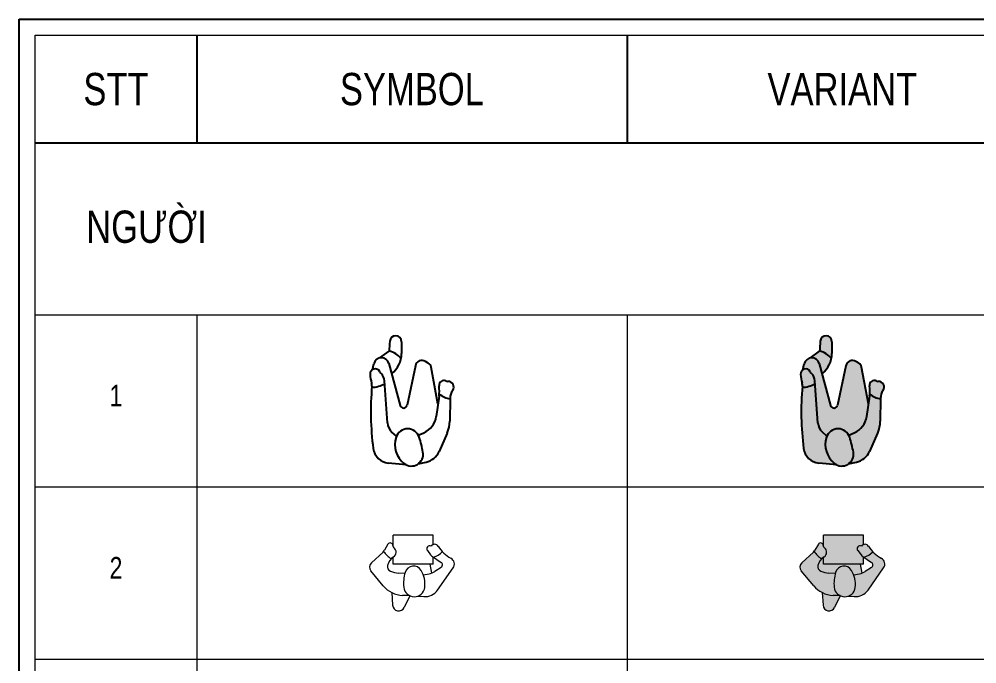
# Model space of a CAD drawing. Header units: millimetres. Extents: x 21129 to 2803301, y -510327 to 166837.
# Drawn here: x 238448 to 247348, y -180436 to -174441 of the extents above; entities that cross this region are included whole.
import ezdxf
from ezdxf.enums import TextEntityAlignment as Align

# ---------------------------------------------------------------- set-up
doc = ezdxf.new("R2010")
doc.units = ezdxf.units.MM
for name, color, linetype, lineweight, transparency in [('....03_TNT_A_THIN', 251, 'Continuous', 13, 0.5), ('...10_TNT_LINE_HATCH', 250, 'Continuous', 0, 0.5), ('...8_TNT_LINE_FUNITURE', 27, 'Continuous', 0, 0.5)]:
    doc.layers.add(name, color=color, linetype=linetype, lineweight=lineweight, transparency=transparency)
doc.layers.add('....10_TNT_A_COTE', color=14, linetype='Continuous')
doc.layers.add('....20_TNT_N_TEXT', color=9, linetype='Continuous')
doc.layers.add('....12_TNT_F_FURNITURE', color=27, linetype='Continuous', transparency=0.5)
doc.styles.add('.TNT_A_TXT_3_NOTE', font='uromans.shx', dxfattribs={"width": 0.8})

# ---------------------------------------------------------------- blocks, each defined once
blk = doc.blocks.new('*U334')
at = {"color": 27}
for p, q in [((-91.0286, 1156.134304), (-91.5174, 1047.425704)), ((-292.084, 1004.933904), (-206.3204, 1067.970904)), ((-362.648, 894.842104), (-348.413, 951.769104)), ((-209.3806, 953.201704), (-103.376, 563.570904)), ((37.8534, 933.004904), (-40.092, 565.364904)), ((156.8996, 957.879104), (130.7826, 973.520704)), ((247.2834, 578.242704), (182.78, 920.751104)), ((-221.325, 400.238904), (-250.0056, 793.353704)), ((256.9346, 648.564904), (231.14, 460.603104)), ((359.619, 628.947904), (357.1334, 416.912704)), ((-138.8452, 277.633304), (-180.4764, 315.822104)), ((64.4904, 287.999504), (115.9782, 309.896704)), ((333.3616, 306.737704), (258.687, 136.450704)), ((-46.3684, 10.309104), (-214.4428, 27.474304)), ((62.9642, 19.929104), (136.3856, 36.095904))]:
    blk.add_line(p, q, dxfattribs=at)
for centre, radius, start, end in [((3707.808, 880.412104), 3918.6186, 175.9039999998, 177.2566000012), ((-145.9848, 1156.381304), 54.958046, 359.7423500021, 175.9039999998), ((-278.7096, 934.341304), 71.84931, 15.2198000027, 165.9616999998), ((-243.438, 886.212704), 185.508544, 37.6400999997, 78.4576999988), ((-332.8832, 1048.512504), 241.370844, 308.1787399986, 359.7423500021), ((98.7844, 920.085504), 62.28404, 59.0845999984, 168.0294999971), ((-335.491, 855.467704), 47.831134, 27.2158999964, 183.4810000023), ((128.5492, 910.535704), 55.18175, 10.6656000013, 59.0845999984), ((0.1534, 875.882904), 384.098, 183.4810000023, 195.8264999969), ((-219.0188, 915.366504), 83.138952, 207.2160000007, 224.0770999978), ((-352.7706, 785.855304), 103.04034, 4.172819999, 44.0770999978), ((2278.1356, 506.716704), 2655.0732, 174.9332000029, 187.4183999992), ((-449.1266, 748.527104), 82.888052, 354.9331599992, 15.8264999969), ((-382.8786, 1014.637104), 283.7744, 273.1217669999, 298.3935599994), ((-120.9234, 700.414104), 381.39712, 352.1869700011, 6.9330000016), ((301.1294, 751.732904), 43.76424, 63.6512999996, 186.9330000016), ((338.2652, 826.711704), 39.906672, 243.6513999982, 271.5274980012), ((340.7378, 734.021704), 52.81757, 324.6796499999, 91.5274999996), ((390.3484, 832.603304), 209.264978, 231.199199998, 261.5451999997), ((491.1998, 627.406104), 131.58951, 144.6796000013, 179.3281999972), ((-71.9524, 572.119704), 32.566638, 195.2198000027, 348.0295400006), ((40.7706, 486.725304), 192.156146, 293.0410099998, 352.1869700011), ((-94.5568, 409.487104), 127.10373, 184.1728000022, 227.4697000006), ((74.568, 420.227704), 282.58568, 336.3214000005, 359.3281699997), ((71.5572, 199.721704), 224.637868, 162.5294999992, 231.6065999983), ((-34.645, 233.147304), 113.29812, 17.461999997, 162.5294999992), ((-1023.1858, -77.815296), 1149.59338, 10.3697999989, 17.461999997), ((-198.432, 184.259504), 157.60108, 187.4183999992, 264.1692000015), ((0, 109.418504), 109.418504, 231.6065999983, 10.3697999989), ((98.8494, 206.541504), 174.52955, 282.4180000001, 336.3214000005)]:
    blk.add_arc(centre, radius, start, end, dxfattribs=at)
blk = doc.blocks.new('*U335')
at = {"layer": '...10_TNT_LINE_HATCH'}
h = blk.add_hatch(color=253, dxfattribs=at)
h.dxf.hatch_style = 1
h.paths.add_polyline_path([(-206.3, 1068, -0.180009), (-96.5, 999.5, 0.051198), (-91.5, 1048.5), (-91, 1156.5, 0.963587), (-200.8, 1160.3, 0.005902)])
h = blk.add_hatch(color=253, dxfattribs=at)
h.dxf.hatch_style = 1
h.paths.add_polyline_path([(-221.3, 400.2, 0.191646), (-180.3, 315.7), (-138.8, 277.6, -0.624415), (64.5, 288), (116, 309.9, 0.265426), (231.3, 461.6), (247.3, 578.2), (182.8, 920.7, 0.214459), (156.9, 957.9), (130.5, 973.7, 0.513179), (37.9, 933), (-40.1, 565.4, -0.783918), (-103.3, 563.3), (-209.5, 953.5, 0.771714), (-348.5, 951.6), (-362.6, 894.8, -0.452472), (-293, 877.3, 0.073429), (-278.8, 857.6, -0.174466), (-250.1, 794)])
h = blk.add_hatch(color=253, dxfattribs=at)
h.dxf.hatch_style = 1
h.paths.add_polyline_path([(-183.7, 858.8, 0.176806), (-96.5, 999.5, 0.180011), (-206.3, 1068), (-292.1, 1004.9, -0.390168), (-209.5, 953.5)])
h = blk.add_hatch(color=253, dxfattribs=at)
h.dxf.hatch_style = 1
h.paths.add_polyline_path([(-293, 877.3, 0.81179), (-383.2, 852.6, 0.053424), (-369.6, 771.9, -0.093728), (-366.6, 741.2, 0.000938), (-367.4, 731.3, 0.110717), (-247.9, 765), (-250.1, 794, 0.174009), (-278.7, 857.5, -0.073983)])
h = blk.add_hatch(color=253, dxfattribs=at)
h.dxf.hatch_style = 1
h.paths.add_polyline_path([(-142.7, 267.2, -0.02465), (-138.8, 277.6), (-180.3, 315.7, -0.191646), (-221.3, 400.2), (-247.9, 765, -0.110717), (-367.4, 731.3, 0.05359), (-354.7, 163.9, 0.348696), (-214.1, 27.4), (-46.4, 10.3, -0.058199), (-68, 23.7, -0.310875)])
h = blk.add_hatch(color=253, dxfattribs=at)
h.dxf.hatch_style = 1
h.paths.add_polyline_path([(257.7, 746.5, -0.050568), (259.2, 669.5, 0.133188), (359.6, 625.6), (359.6, 628.9, -0.152807), (384, 703.7, 0.614801), (339.6, 786.8, -0.123765), (320.6, 791, 0.5966)])
h = blk.add_hatch(color=253, dxfattribs=at)
h.dxf.hatch_style = 1
h.paths.add_polyline_path([(357.1, 417.6), (359.6, 625.6, -0.133188), (259.2, 669.5, -0.013821), (256.9, 648.6), (256.9, 648.6), (231.3, 461.6, -0.265426), (116, 309.9), (116, 309.9), (64.5, 288, -0.051481), (73.6, 266.6, -0.030726), (107.5, 129.6, -0.293789), (63, 19.9), (136.4, 36.1, 0.239634), (258.7, 136.4), (333.7, 307.4, 0.100672)])
h = blk.add_hatch(color=253, dxfattribs=at)
h.dxf.hatch_style = 1
h.paths.add_polyline_path([(73.3, 267.7, 0.731729), (-142.7, 267.2, 0.310875), (-68, 23.7, 0.690609), (107.7, 128.7, 0.031183)])
at = {"color": 27}
for p, q in [((-91, 1156.1), (-91.5, 1047.4)), ((-292.1, 1004.9), (-206.3, 1068)), ((-362.6, 894.8), (-348.4, 951.8)), ((-209.4, 953.2), (-103.4, 563.6)), ((37.9, 933), (-40.1, 565.4)), ((156.9, 957.9), (130.8, 973.5)), ((247.3, 578.2), (182.8, 920.8)), ((-221.3, 400.2), (-250, 793.4)), ((256.9, 648.6), (231.1, 460.6)), ((359.6, 628.9), (357.1, 416.9)), ((-138.8, 277.6), (-180.5, 315.8)), ((64.5, 288), (116, 309.9)), ((333.4, 306.7), (258.7, 136.5)), ((-46.4, 10.3), (-214.4, 27.5)), ((63, 19.9), (136.4, 36.1))]:
    blk.add_line(p, q, dxfattribs=at)
for centre, radius, start, end in [((3707.8, 880.4), 3918.6, 175.904, 177.2566), ((-146, 1156.4), 55, 359.74235, 175.904), ((-278.7, 934.3), 71.8, 15.2198, 165.9617), ((-243.4, 886.2), 185.5, 37.6401, 78.4577), ((-332.9, 1048.5), 241.4, 308.17874, 359.74235), ((98.8, 920.1), 62.3, 59.0846, 168.0295), ((-335.5, 855.5), 47.8, 27.2159, 183.481), ((128.5, 910.5), 55.2, 10.6656, 59.0846), ((0.2, 875.9), 384.1, 183.481, 195.8265), ((-219, 915.4), 83.1, 207.216, 224.0771), ((-352.8, 785.9), 103, 4.17282, 44.0771), ((2278.1, 506.7), 2655.1, 174.9332, 187.4184), ((-449.1, 748.5), 82.9, 354.93316, 15.8265), ((-382.9, 1014.6), 283.8, 273.12177, 298.39356), ((-120.9, 700.4), 381.4, 352.18697, 6.933), ((301.1, 751.7), 43.8, 63.6513, 186.933), ((338.3, 826.7), 39.9, 243.6514, 271.5275), ((340.7, 734), 52.8, 324.67965, 91.5275), ((390.3, 832.6), 209.3, 231.1992, 261.5452), ((491.2, 627.4), 131.6, 144.6796, 179.3282), ((-72, 572.1), 32.6, 195.2198, 348.02954), ((40.8, 486.7), 192.2, 293.04101, 352.18697), ((-94.6, 409.5), 127.1, 184.1728, 227.4697), ((74.6, 420.2), 282.6, 336.3214, 359.32817), ((71.6, 199.7), 224.6, 162.5295, 231.6066), ((-34.6, 233.1), 113.3, 17.462, 162.5295), ((-1023.2, -77.8), 1149.6, 10.3698, 17.462), ((-198.4, 184.3), 157.6, 187.4184, 264.1692), ((0, 109.4), 109.4, 231.6066, 10.3698), ((98.8, 206.5), 174.5, 282.418, 336.3214)]:
    blk.add_arc(centre, radius, start, end, dxfattribs=at)
blk = doc.blocks.new('*U337')
at = {"layer": '...8_TNT_LINE_FUNITURE'}
for p, q in [((-196.3, 465.4), (-196.3, 573.5)), ((175.1, 573.5), (-196.3, 573.5)), ((175.1, 485), (175.1, 573.5)), ((-244.1, 487.7), (-275.9, 431.5)), ((-289.3, 414.6), (-398.4, 315.1)), ((-196.3, 303.9), (-196.3, 366.9)), ((122.2, 428.5), (152.8, 390.1)), ((170.1, 374.1), (250, 318.9)), ((175.1, 303.9), (175.1, 370.6)), ((175.1, 303.9), (-196.3, 303.9)), ((162.3, 220.4), (148.3, 303.9)), ((249.2, 271.9), (190.9, 234.7)), ((217.6, 62.2), (361.9, 267.5)), ((-287.5, 101.6), (-403.5, 241.4)), ((-87.5, 215.1), (-146.4, 220.2)), ((84.6, 202.5), (138.5, 213.5)), ((107.6, 210.4), (107.6, 210.4)), ((-209.1, 39.1), (-201.1, -79.1)), ((-42.6, 10), (-108, 12.7)), ((-41.2, 9.3), (-93.1, -99.7)), ((31.2, 4.9), (88.2, 0.8))]:
    blk.add_line(p, q, dxfattribs=at)
for centre, radius, start, end in [((-222.8, 475.7), 24.5, 359.7943, 150.542), ((-172.5, 475.5), 25.8, 179.7944, 232.75544), ((-219.5, 413.7), 51.8, 302.9054, 52.7554), ((144.4, 446.2), 28.4, 63.2671, 218.58474), ((188.8, 448.1), 39.3, 31.1765, 143.4936), ((481.5, 625.2), 302.7, 211.17654, 242.20191), ((-335.5, 465.2), 68.5, 312.3729, 330.542), ((24.1, 667.9), 396.5, 218.84394, 232.99939), ((-118.4, 257.4), 134.3, 122.9054, 165.2755), ((215.7, 440.3), 80.5, 218.58474, 235.42232), ((118.8, 551.5), 194.7, 288.4972, 316.7613), ((311.6, 302.9), 61.6, 324.8982, 62.2019), ((-362.4, 275.6), 53.5, 132.3729, 219.68911), ((-204.2, 280), 45.6, 165.2755, 248.84018), ((-5.8, 202.8), 82, 30.58, 163.1831), ((234, 295.7), 28.2, 302.554, 55.4223), ((-123.1, 489.5), 270.3, 248.84018, 265.04117), ((250.9, 125.3), 350.1, 163.1831, 186.15058), ((-152.3, 116.3), 252.1, 353.2774, 30.58), ((107.6, 365.2), 154.8, 281.5275, 302.554), ((-97.7, 259.1), 246.6, 219.68911, 267.60856), ((0.5, 98.3), 98.3, 186.15058, 353.2774), ((98.7, 145.7), 145.3, 265.848, 324.8982), ((-144.4, -75.2), 56.8, 183.89862, 334.533)]:
    blk.add_arc(centre, radius, start, end, dxfattribs=at)
blk = doc.blocks.new('*U338')
at = {"layer": '...10_TNT_LINE_HATCH'}
h = blk.add_hatch(color=253, dxfattribs=at)
h.dxf.hatch_style = 1
h.paths.add_polyline_path([(175.1, 303.9), (175.1, 370.6), (170.1, 374.1, -0.073582), (152.8, 390.1), (122.2, 428.5, -0.804855), (157.2, 471.5, -0.145735), (175.1, 485), (175.1, 573.5), (-196.3, 573.5), (-196.3, 465.4, 0.127478), (-188.3, 455.1, -0.52411), (-191.8, 369.9, 0.010136), (-196.3, 366.9), (-196.3, 303.9)])
h = blk.add_hatch(color=253, dxfattribs=at)
h.dxf.hatch_style = 1
h.paths.add_polyline_path([(-188, 454.8, -0.2378), (-198.3, 475.6, 0.776499), (-244.2, 487.5), (-275.9, 431.5, -0.055412), (-284.7, 419.2, 0.061843), (-214.5, 351.2, -0.056788), (-191, 370.5, 0.515385)])
h = blk.add_hatch(color=253, dxfattribs=at)
h.dxf.hatch_style = 1
h.paths.add_polyline_path([(170.1, 374.1), (180.6, 366.8, 0.123953), (260.7, 418.1, -0.052701), (222.3, 468.8, 0.530528), (157.2, 471.5, 0.804852), (122.2, 428.5), (152.8, 390.1, 0.073588)])
h = blk.add_hatch(color=253, dxfattribs=at)
h.dxf.hatch_style = 1
h.paths.add_polyline_path([(-87.5, 215.1), (-145.5, 220.1, -0.071707), (-220.7, 237.4, -0.384154), (-248.2, 291.9, -0.128999), (-214.5, 351.2, -0.061843), (-284.7, 419.2, -0.023928), (-289.4, 414.6), (-289.3, 414.6), (-398.6, 314.9, 0.400088), (-403.4, 241.3), (-286.7, 100.7, 0.211568), (-107.4, 12.7), (-42.6, 10, -0.259265), (-97.3, 88.3, -0.091584)])
h = blk.add_hatch(color=253, dxfattribs=at)
h.dxf.hatch_style = 1
h.paths.add_polyline_path([(84.6, 202.5), (138.5, 213.5, 0.040142), (162.3, 220.4), (148.3, 303.9), (-196.3, 303.9), (-196.3, 366.9, 0.1764), (-248.4, 291.2, 0.379216), (-220.7, 237.4, 0.071707), (-145.5, 220.1), (-87.5, 215.1, -0.008517), (-84.3, 226.6, -0.654302), (64.9, 244.3, -0.045953)])
h = blk.add_hatch(color=253, dxfattribs=at)
h.dxf.hatch_style = 1
h.paths.add_polyline_path([(138.5, 213.5), (138.5, 213.5), (84.6, 202.5, -0.117112), (98.1, 86.8, -0.291678), (31.2, 4.9), (88.5, 0.8, 0.26495), (218.2, 63.1), (361.9, 267.5, 0.452066), (340.3, 357.4, -0.083214), (260.7, 418.1, -0.123956), (180.6, 366.8), (249.7, 319.1, -0.539986), (249.2, 271.9), (191.3, 235, -0.092814)])
h = blk.add_hatch(color=253, dxfattribs=at)
h.dxf.hatch_style = 1
h.paths.add_polyline_path([(64.6, 244.8, 0.652033), (-84.3, 226.6, 0.100926), (-97.2, 87.2, 0.256454), (-42.6, 10), (-41, 9.9), (-41.2, 9.3, 0.511719), (98.1, 86.8, 0.164479)])
h = blk.add_hatch(color=253, dxfattribs=at)
h.dxf.hatch_style = 1
h.paths.add_polyline_path([(-41.2, 9.3, -0.003884), (-42.6, 10), (-107.4, 12.7, -0.107817), (-209.1, 39.1), (-201.1, -79.1, 0.774659), (-92.9, -99.3)])
at = {"layer": '...8_TNT_LINE_FUNITURE'}
for p, q in [((-196.3, 465.4), (-196.3, 573.5)), ((175.1, 573.5), (-196.3, 573.5)), ((175.1, 485), (175.1, 573.5)), ((-244.1, 487.7), (-275.9, 431.5)), ((-289.3, 414.6), (-398.4, 315.1)), ((-196.3, 303.9), (-196.3, 366.9)), ((122.2, 428.5), (152.8, 390.1)), ((170.1, 374.1), (250, 318.9)), ((175.1, 303.9), (175.1, 370.6)), ((175.1, 303.9), (-196.3, 303.9)), ((162.3, 220.4), (148.3, 303.9)), ((249.2, 271.9), (190.9, 234.7)), ((217.6, 62.2), (361.9, 267.5)), ((-287.5, 101.6), (-403.5, 241.4)), ((-87.5, 215.1), (-146.4, 220.2)), ((84.6, 202.5), (138.5, 213.5)), ((107.6, 210.4), (107.6, 210.4)), ((-209.1, 39.1), (-201.1, -79.1)), ((-42.6, 10), (-108, 12.7)), ((-41.2, 9.3), (-93.1, -99.7)), ((31.2, 4.9), (88.2, 0.8))]:
    blk.add_line(p, q, dxfattribs=at)
for centre, radius, start, end in [((-222.8, 475.7), 24.5, 359.7943, 150.542), ((-172.5, 475.5), 25.8, 179.7944, 232.75544), ((-219.5, 413.7), 51.8, 302.9054, 52.7554), ((144.4, 446.2), 28.4, 63.2671, 218.58474), ((188.8, 448.1), 39.3, 31.1765, 143.4936), ((481.5, 625.2), 302.7, 211.17654, 242.20191), ((-335.5, 465.2), 68.5, 312.3729, 330.542), ((24.1, 667.9), 396.5, 218.84394, 232.99939), ((-118.4, 257.4), 134.3, 122.9054, 165.2755), ((215.7, 440.3), 80.5, 218.58474, 235.42232), ((118.8, 551.5), 194.7, 288.4972, 316.7613), ((311.6, 302.9), 61.6, 324.8982, 62.2019), ((-362.4, 275.6), 53.5, 132.3729, 219.68911), ((-204.2, 280), 45.6, 165.2755, 248.84018), ((-5.8, 202.8), 82, 30.58, 163.1831), ((234, 295.7), 28.2, 302.554, 55.4223), ((-123.1, 489.5), 270.3, 248.84018, 265.04117), ((250.9, 125.3), 350.1, 163.1831, 186.15058), ((-152.3, 116.3), 252.1, 353.2774, 30.58), ((107.6, 365.2), 154.8, 281.5275, 302.554), ((-97.7, 259.1), 246.6, 219.68911, 267.60856), ((0.5, 98.3), 98.3, 186.15058, 353.2774), ((98.7, 145.7), 145.3, 265.848, 324.8982), ((-144.4, -75.2), 56.8, 183.89862, 334.533)]:
    blk.add_arc(centre, radius, start, end, dxfattribs=at)

msp = doc.modelspace()

# ---------------------------------------------------------------- linework, layer by layer
at = {"layer": '....03_TNT_A_THIN'}
for p, q in [((238597.6, -177191.4), (256097.6, -177191.4)), ((240097.6, -177191.4), (240097.6, -210791.4)), ((244097.6, -177191.4), (244097.6, -210791.4)), ((238597.6, -178791.4), (256097.6, -178791.4)), ((238597.6, -180391.4), (256097.6, -180391.4))]:
    msp.add_line(p, q, dxfattribs=at)
msp.add_lwpolyline([(238597.6, -174591.4), (256097.6, -174591.4), (256097.6, -210791.4), (238597.6, -210791.4)], close=True, dxfattribs=at)
at = {"layer": '....10_TNT_A_COTE'}
msp.add_lwpolyline([(238447.6, -174441.4), (256247.6, -174441.4), (256247.6, -210941.4), (238447.6, -210941.4)], close=True, dxfattribs=at)
at = {"layer": '....20_TNT_N_TEXT'}
for p, q in [((240097.6, -174591.4), (240097.6, -175591.4)), ((244097.6, -174591.4), (244097.6, -175591.4)), ((238597.6, -175591.4), (256097.6, -175591.4))]:
    msp.add_line(p, q, dxfattribs=at)

# ---------------------------------------------------------------- block references
at = {"layer": '....12_TNT_F_FURNITURE'}
for name, p in [('*U334', (242092.5, -178597)), ('*U335', (246092.5, -178597)), ('*U337', (242119, -179812.1)), ('*U338', (246119, -179812.1))]:
    msp.add_blockref(name, p, dxfattribs=at)

# ---------------------------------------------------------------- texts
at = {"layer": '....20_TNT_N_TEXT', "style": '.TNT_A_TXT_3_NOTE', "width": 0.8}
for s, height, p in [('STT', 300, (239347.6, -175091.4)), ('SYMBOL', 300, (242097.6, -175091.4)), ('VARIANT', 300, (246097.6, -175091.4)), ('1', 200, (239347.6, -177941.4)), ('2', 200, (239347.6, -179541.4))]:
    msp.add_text(s, height=height, dxfattribs=at).set_placement(p, align=Align.MIDDLE)
msp.add_text('NGƯỜI', height=300, dxfattribs=at).set_placement((239070.7, -176371.6), align=Align.MIDDLE_LEFT)

doc.saveas('drawing.dxf')
